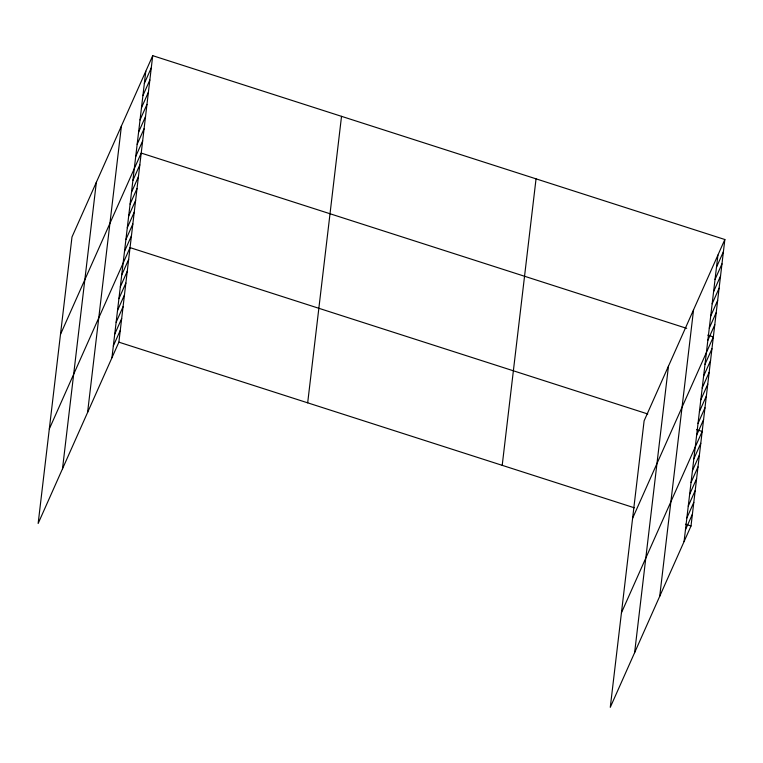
<?xml version="1.0" encoding="UTF-8"?>
<svg xmlns="http://www.w3.org/2000/svg" width="763" height="763" viewBox="0 0 763 763"><rect width="100%" height="100%" fill="white"/><g stroke="black" fill="none" stroke-linecap="round" stroke-linejoin="round"><path stroke-width="1.14" d="M62.499 468.797L96.348 182.3M87.592 412.44L121.431 125.952M111.942 357.752L145.79 71.255M152.724 55.67L71.989 236.997L38.15 523.485L118.885 342.167L152.724 55.67L724.85 239.515L691.011 526.003L610.276 707.33L644.115 420.833L724.85 239.515M307.68 402.835L341.528 116.338M502.207 465.335L536.046 178.847M634.625 652.632L668.474 366.135M659.718 596.284L693.557 309.788M684.068 541.587L717.916 255.09M144.35 83.434L151.284 67.85M142.91 95.604L149.844 80.02M141.47 107.783L148.413 92.199M140.03 119.963L146.973 104.378M138.599 132.133L145.533 116.548M137.159 144.312L144.093 128.728M135.719 156.482L142.652 140.907M60.487 334.404L141.212 153.077L686.69 328.357M132.886 180.478L139.82 164.894M131.484 192.295L138.427 176.72M130.091 204.112L137.025 188.537M128.699 215.929L135.633 200.354M127.297 227.756L134.24 212.171M125.905 239.572L132.838 223.988M124.503 251.389L131.446 235.805M49.318 428.949L130.044 247.622L647.758 413.975M121.718 275.023L128.651 259.439M120.316 286.84L127.259 271.256M118.923 298.657L125.857 283.073M117.531 310.474L124.464 294.89M116.129 322.291L123.072 306.716M114.736 334.108L121.67 318.533M113.334 345.935L120.277 330.35M716.476 267.269L723.41 251.685M715.036 279.449L721.97 263.864M713.596 291.619L720.539 276.034M712.156 303.798L719.099 288.214M710.725 315.977L717.659 300.393M709.285 328.147L716.219 312.563M707.845 340.327L714.778 324.742M632.613 518.239L713.348 336.922L707.787 335.138M705.012 364.323L711.946 348.739M703.61 376.14L710.553 360.556M702.218 387.957L709.151 372.373M700.825 399.774L707.759 384.19M699.423 411.591L706.366 396.007M698.031 423.408L704.964 407.824M696.638 435.225L703.572 419.64M621.444 612.784L702.179 431.457L696.619 429.674M693.844 458.859L700.777 443.284M692.442 470.676L699.385 455.101M691.049 482.493L697.983 466.918M689.657 494.319L696.59 478.735M688.255 506.136L695.198 490.552M686.862 517.953L693.796 502.369M685.47 529.77L692.403 514.186M118.885 342.167L634.368 507.805M685.451 524.219L691.011 526.003"/></g></svg>
